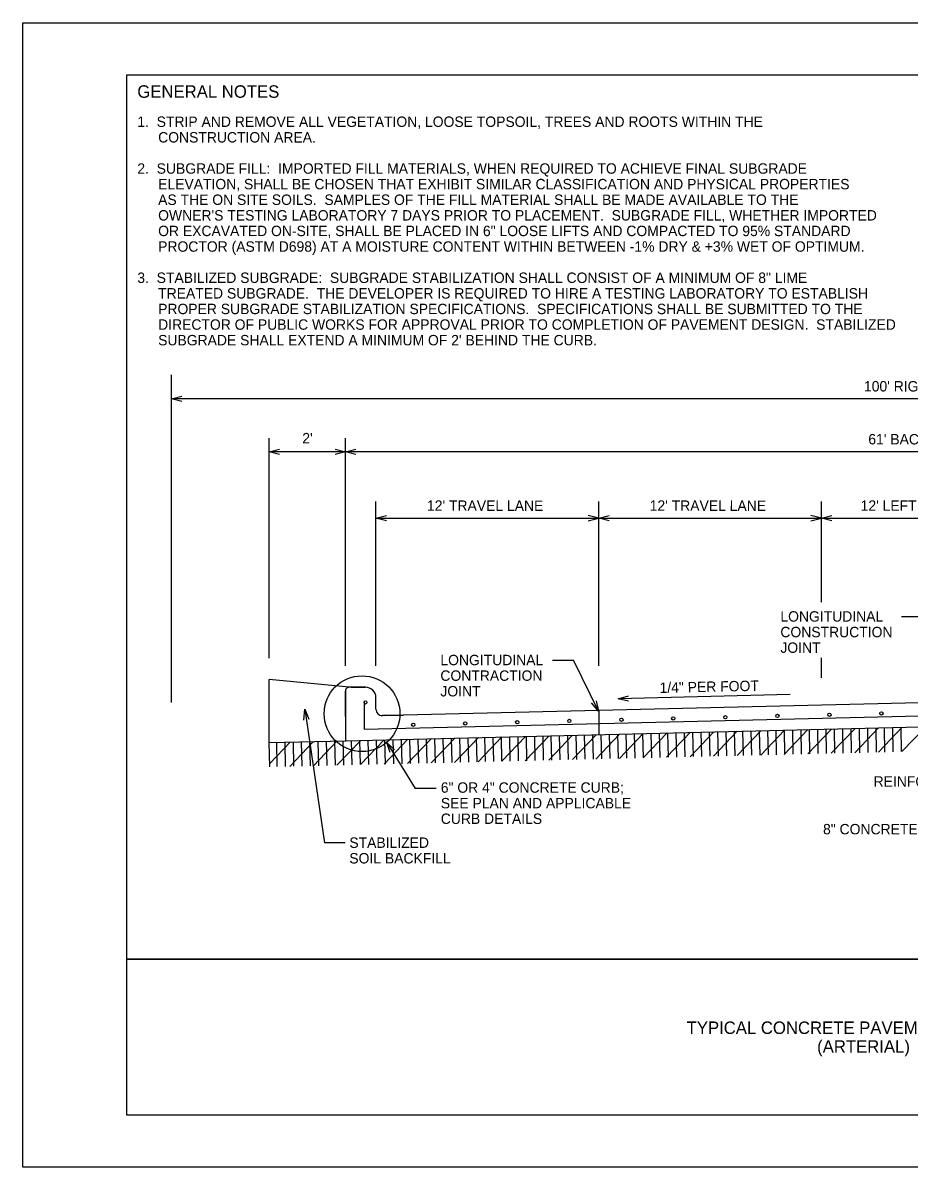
# Model space of a CAD drawing. Extents: x 2082830.5 to 2082847.5, y 13331283.2 to 13331294.2.
# Drawn here: x 2082830.54 to 2082839.06, y 13331283.21 to 13331294.21 of the extents above; entities that cross this region are included whole.
import ezdxf

# ---------------------------------------------------------------- set-up
doc = ezdxf.new("R2010")
doc.units = 0
for name, color, linetype in [('Detail', 7, 'Continuous'), ('Detail Label', 7, 'Continuous'), ('Non-Print', 7, 'Continuous'), ('Sheet Title Block', 7, 'Continuous')]:
    doc.layers.add(name, color=color, linetype=linetype)

msp = doc.modelspace()

# ---------------------------------------------------------------- linework, layer by layer
at = {"layer": 'Detail'}
for p, q in [((2082832.91, 13331287.292), (2082832.91, 13331287.9)), ((2082833.677, 13331287.825), (2082832.91, 13331287.9)), ((2082833.643, 13331287.543), (2082833.643, 13331287.786)), ((2082833.643, 13331287.786), (2082833.643, 13331287.543)), ((2082833.697, 13331287.824), (2082833.836, 13331287.824)), ((2082833.836, 13331287.824), (2082833.697, 13331287.824)), ((2082833.821, 13331287.694), (2082833.822, 13331287.421)), ((2082833.936, 13331287.612), (2082833.936, 13331287.724)), ((2082833.936, 13331287.612), (2082833.936, 13331287.724)), ((2082839.293, 13331287.679), (2082834.202, 13331287.557)), ((2082839.293, 13331287.679), (2082834.202, 13331287.557)), ((2082833.643, 13331287.543), (2082833.643, 13331287.31)), ((2082833.643, 13331287.543), (2082833.643, 13331287.31)), ((2082833.822, 13331287.421), (2082839.293, 13331287.553)), ((2082833.998, 13331287.552), (2082834.202, 13331287.557)), ((2082834.202, 13331287.557), (2082833.998, 13331287.552)), ((2082833.643, 13331287.31), (2082839.293, 13331287.446)), ((2082833.643, 13331287.31), (2082839.293, 13331287.446)), ((2082838.085, 13331287.183), (2082838.313, 13331287.422)), ((2082838.266, 13331287.188), (2082838.261, 13331287.421)), ((2082838.311, 13331287.189), (2082838.539, 13331287.428)), ((2082838.346, 13331287.19), (2082838.341, 13331287.423)), ((2082838.426, 13331287.192), (2082838.421, 13331287.425)), ((2082838.506, 13331287.193), (2082838.501, 13331287.427)), ((2082838.538, 13331287.194), (2082838.765, 13331287.433)), ((2082838.586, 13331287.195), (2082838.581, 13331287.429)), ((2082838.666, 13331287.197), (2082838.661, 13331287.431)), ((2082838.746, 13331287.199), (2082838.741, 13331287.433)), ((2082838.764, 13331287.2), (2082838.992, 13331287.439)), ((2082838.826, 13331287.201), (2082838.821, 13331287.435)), ((2082838.906, 13331287.203), (2082838.901, 13331287.437)), ((2082838.986, 13331287.205), (2082838.981, 13331287.438)), ((2082838.99, 13331287.205), (2082839.218, 13331287.444)), ((2082833.561, 13331287.074), (2082833.789, 13331287.313)), ((2082833.708, 13331287.078), (2082833.702, 13331287.311)), ((2082833.788, 13331287.08), (2082833.782, 13331287.313)), ((2082833.787, 13331287.08), (2082834.015, 13331287.319)), ((2082833.868, 13331287.082), (2082833.862, 13331287.315)), ((2082833.948, 13331287.084), (2082833.942, 13331287.317)), ((2082834.014, 13331287.085), (2082834.241, 13331287.324)), ((2082834.028, 13331287.086), (2082834.022, 13331287.319)), ((2082834.108, 13331287.088), (2082834.102, 13331287.321)), ((2082834.188, 13331287.089), (2082834.182, 13331287.323)), ((2082834.24, 13331287.091), (2082834.468, 13331287.33)), ((2082834.268, 13331287.091), (2082834.262, 13331287.325)), ((2082834.347, 13331287.093), (2082834.342, 13331287.327)), ((2082834.427, 13331287.095), (2082834.422, 13331287.329)), ((2082834.466, 13331287.096), (2082834.694, 13331287.335)), ((2082834.507, 13331287.097), (2082834.502, 13331287.331)), ((2082834.587, 13331287.099), (2082834.582, 13331287.332)), ((2082834.667, 13331287.101), (2082834.662, 13331287.334)), ((2082834.692, 13331287.102), (2082834.92, 13331287.341)), ((2082834.747, 13331287.103), (2082834.742, 13331287.336)), ((2082834.827, 13331287.105), (2082834.822, 13331287.338)), ((2082834.907, 13331287.107), (2082834.902, 13331287.34)), ((2082834.918, 13331287.107), (2082835.146, 13331287.346)), ((2082834.987, 13331287.109), (2082834.982, 13331287.342)), ((2082835.067, 13331287.111), (2082835.062, 13331287.344)), ((2082835.147, 13331287.113), (2082835.142, 13331287.346)), ((2082835.145, 13331287.112), (2082835.372, 13331287.352)), ((2082835.227, 13331287.114), (2082835.222, 13331287.348)), ((2082835.307, 13331287.116), (2082835.302, 13331287.35)), ((2082835.371, 13331287.118), (2082835.599, 13331287.357)), ((2082835.387, 13331287.118), (2082835.382, 13331287.352)), ((2082835.467, 13331287.12), (2082835.462, 13331287.354)), ((2082835.547, 13331287.122), (2082835.542, 13331287.356)), ((2082835.597, 13331287.123), (2082835.825, 13331287.362)), ((2082835.627, 13331287.124), (2082835.621, 13331287.358)), ((2082835.707, 13331287.126), (2082835.701, 13331287.359)), ((2082835.787, 13331287.128), (2082835.781, 13331287.361)), ((2082835.823, 13331287.129), (2082836.051, 13331287.368)), ((2082835.867, 13331287.13), (2082835.861, 13331287.363)), ((2082835.947, 13331287.132), (2082835.941, 13331287.365)), ((2082836.027, 13331287.134), (2082836.021, 13331287.367)), ((2082836.049, 13331287.134), (2082836.277, 13331287.373)), ((2082836.107, 13331287.136), (2082836.101, 13331287.369)), ((2082836.187, 13331287.138), (2082836.181, 13331287.371)), ((2082836.267, 13331287.14), (2082836.261, 13331287.373)), ((2082836.276, 13331287.14), (2082836.503, 13331287.379)), ((2082836.347, 13331287.141), (2082836.341, 13331287.375)), ((2082836.427, 13331287.143), (2082836.421, 13331287.377)), ((2082836.507, 13331287.145), (2082836.501, 13331287.379)), ((2082836.502, 13331287.145), (2082836.73, 13331287.384)), ((2082836.587, 13331287.147), (2082836.581, 13331287.381)), ((2082836.667, 13331287.149), (2082836.661, 13331287.383)), ((2082836.728, 13331287.151), (2082836.956, 13331287.39)), ((2082836.747, 13331287.151), (2082836.741, 13331287.384)), ((2082836.827, 13331287.153), (2082836.821, 13331287.386)), ((2082836.907, 13331287.155), (2082836.901, 13331287.388)), ((2082836.954, 13331287.156), (2082837.182, 13331287.395)), ((2082836.987, 13331287.157), (2082836.981, 13331287.39)), ((2082837.067, 13331287.159), (2082837.061, 13331287.392)), ((2082837.147, 13331287.161), (2082837.141, 13331287.394)), ((2082837.18, 13331287.162), (2082837.408, 13331287.401)), ((2082837.227, 13331287.163), (2082837.221, 13331287.396)), ((2082837.307, 13331287.165), (2082837.301, 13331287.398)), ((2082837.387, 13331287.166), (2082837.381, 13331287.4)), ((2082837.407, 13331287.167), (2082837.634, 13331287.406)), ((2082837.467, 13331287.168), (2082837.461, 13331287.402)), ((2082837.547, 13331287.17), (2082837.541, 13331287.404)), ((2082837.627, 13331287.172), (2082837.621, 13331287.406)), ((2082837.633, 13331287.172), (2082837.861, 13331287.411)), ((2082837.707, 13331287.174), (2082837.701, 13331287.408)), ((2082837.786, 13331287.176), (2082837.781, 13331287.41)), ((2082837.859, 13331287.178), (2082838.087, 13331287.417)), ((2082837.866, 13331287.178), (2082837.861, 13331287.411)), ((2082837.946, 13331287.18), (2082837.941, 13331287.413)), ((2082838.026, 13331287.182), (2082838.021, 13331287.415)), ((2082838.106, 13331287.184), (2082838.101, 13331287.417)), ((2082838.186, 13331287.186), (2082838.181, 13331287.419)), ((2082832.91, 13331287.292), (2082833.643, 13331287.31)), ((2082832.916, 13331287.059), (2082832.91, 13331287.292)), ((2082832.915, 13331287.092), (2082833.11, 13331287.297)), ((2082832.988, 13331287.061), (2082832.982, 13331287.294)), ((2082833.068, 13331287.062), (2082833.062, 13331287.296)), ((2082833.109, 13331287.063), (2082833.336, 13331287.302)), ((2082833.148, 13331287.064), (2082833.142, 13331287.298)), ((2082833.228, 13331287.066), (2082833.222, 13331287.3)), ((2082833.308, 13331287.068), (2082833.302, 13331287.302)), ((2082833.335, 13331287.069), (2082833.563, 13331287.308)), ((2082833.388, 13331287.07), (2082833.382, 13331287.304)), ((2082833.468, 13331287.072), (2082833.462, 13331287.306)), ((2082833.548, 13331287.074), (2082833.542, 13331287.307)), ((2082833.628, 13331287.076), (2082833.622, 13331287.309))]:
    msp.add_line(p, q, dxfattribs=at)
for centre, radius in [((2082833.802, 13331287.57), 0.364), ((2082836.793, 13331287.524), 0.0159), ((2082837.293, 13331287.536), 0.0159), ((2082837.793, 13331287.548), 0.0159), ((2082838.293, 13331287.56), 0.0159), ((2082838.793, 13331287.572), 0.0159), ((2082834.294, 13331287.464), 0.0159), ((2082834.794, 13331287.476), 0.0159), ((2082835.294, 13331287.488), 0.0159), ((2082835.794, 13331287.5), 0.0159), ((2082836.294, 13331287.512), 0.0159)]:
    msp.add_circle(centre, radius, dxfattribs=at)
for centre, radius, start, end in [((2082833.683, 13331287.786), 0.04, 70.2662, 180), ((2082833.683, 13331287.786), 0.04, 70.2662, 180), ((2082833.836, 13331287.724), 0.1, 0, 90), ((2082833.836, 13331287.724), 0.1, 360, 90), ((2082833.996, 13331287.612), 0.06, 180, 271.3845), ((2082833.996, 13331287.612), 0.06, 180, 271.3845)]:
    msp.add_arc(centre, radius, start, end, dxfattribs=at)
msp.add_ellipse((2082833.836, 13331287.678), major_axis=(0, -0.0163), ratio=0.750017, dxfattribs=at)
msp.add_ellipse((2082833.836, 13331287.678), major_axis=(0, -0.0163), ratio=0.750017, dxfattribs=at)
at = {"layer": 'Detail Label'}
for p, q in [((2082831.97, 13331287.679), (2082831.97, 13331290.828)), ((2082846.616, 13331290.597), (2082831.97, 13331290.597)), ((2082832.91, 13331288.103), (2082832.91, 13331290.219)), ((2082833.643, 13331288.03), (2082833.643, 13331290.219)), ((2082833.643, 13331290.088), (2082832.91, 13331290.088)), ((2082844.943, 13331290.088), (2082833.643, 13331290.088)), ((2082833.936, 13331288.03), (2082833.936, 13331289.611)), ((2082836.076, 13331288.03), (2082836.076, 13331289.611)), ((2082838.216, 13331288.642), (2082838.216, 13331289.611)), ((2082833.936, 13331289.45), (2082836.076, 13331289.45)), ((2082836.076, 13331289.45), (2082838.216, 13331289.45)), ((2082838.216, 13331289.45), (2082840.356, 13331289.45)), ((2082838.986, 13331288.505), (2082839.186, 13331288.505)), ((2082835.633, 13331288.086), (2082835.833, 13331288.086)), ((2082836.075, 13331287.594), (2082835.833, 13331288.086)), ((2082838.216, 13331287.915), (2082838.216, 13331288.106)), ((2082837.916, 13331287.754), (2082836.262, 13331287.714)), ((2082833.253, 13331287.612), (2082833.44, 13331286.33)), ((2082834.016, 13331287.549), (2082834.017, 13331287.552)), ((2082836.076, 13331287.602), (2082836.076, 13331287.368)), ((2082834.039, 13331287.294), (2082834.314, 13331286.851)), ((2082834.514, 13331286.851), (2082834.314, 13331286.851)), ((2082833.64, 13331286.33), (2082833.44, 13331286.33))]:
    msp.add_line(p, q, dxfattribs=at)
for points in [[(2082832.07, 13331290.572), (2082831.97, 13331290.597), (2082832.07, 13331290.622)], [(2082833.01, 13331290.063), (2082832.91, 13331290.088), (2082833.01, 13331290.113)], [(2082833.543, 13331290.113), (2082833.643, 13331290.088), (2082833.543, 13331290.063)], [(2082833.743, 13331290.063), (2082833.643, 13331290.088), (2082833.743, 13331290.113)], [(2082834.036, 13331289.425), (2082833.936, 13331289.45), (2082834.036, 13331289.475)], [(2082835.976, 13331289.425), (2082836.076, 13331289.45), (2082835.976, 13331289.475)], [(2082836.176, 13331289.425), (2082836.076, 13331289.45), (2082836.176, 13331289.475)], [(2082838.116, 13331289.425), (2082838.216, 13331289.45), (2082838.116, 13331289.475)], [(2082838.316, 13331289.425), (2082838.216, 13331289.45), (2082838.316, 13331289.475)], [(2082836.053, 13331287.695), (2082836.075, 13331287.594), (2082836.008, 13331287.673)], [(2082836.362, 13331287.691), (2082836.262, 13331287.714), (2082836.361, 13331287.741)], [(2082833.243, 13331287.509), (2082833.253, 13331287.612), (2082833.292, 13331287.516)], [(2082834.071, 13331287.196), (2082834.039, 13331287.294), (2082834.113, 13331287.223)]]:
    msp.add_lwpolyline(points, dxfattribs=at)
at = {"layer": 'Non-Print'}
msp.add_lwpolyline([(2082830.543, 13331294.211), (2082847.543, 13331294.211), (2082847.543, 13331283.211), (2082830.543, 13331283.211)], close=True, dxfattribs=at)
at = {"layer": 'Sheet Title Block'}
for points in [[(2082831.543, 13331293.711), (2082847.043, 13331293.711), (2082847.043, 13331285.211), (2082831.543, 13331285.211)], [(2082831.543, 13331285.211), (2082847.043, 13331285.211), (2082847.043, 13331283.711), (2082831.543, 13331283.711)]]:
    msp.add_lwpolyline(points, close=True, dxfattribs=at)

# ---------------------------------------------------------------- texts
at = {"layer": 'Detail Label'}
for s, height, p in [('GENERAL NOTES', 0.12, (2082831.643, 13331293.491)), ('LONGITUDINAL ', 0.1, (2082837.822, 13331288.455)), ('CONSTRUCTION ', 0.1, (2082837.822, 13331288.305)), ('JOINT', 0.1, (2082837.822, 13331288.155)), ('LONGITUDINAL ', 0.1, (2082834.555, 13331288.036)), ('CONTRACTION ', 0.1, (2082834.555, 13331287.886)), ('JOINT', 0.1, (2082834.555, 13331287.736)), ('6" OR 4" CONCRETE CURB;', 0.1, (2082834.559, 13331286.81)), ('REINFORCEMENT;', 0.1, (2082838.718, 13331286.868)), ('SEE PLAN AND APPLICABLE', 0.1, (2082834.559, 13331286.66)), ('CURB DETAILS', 0.1, (2082834.559, 13331286.51)), ('8" CONCRETE PAVEMENT;', 0.1, (2082838.232, 13331286.41)), ('STABILIZED ', 0.1, (2082833.68, 13331286.28)), ('SOIL BACKFILL', 0.1, (2082833.68, 13331286.13))]:
    msp.add_text(s, height=height, dxfattribs=at).set_placement(p)
for s, rotation, p in [('1.  STRIP AND REMOVE ALL VEGETATION, LOOSE TOPSOIL, TREES AND ROOTS WITHIN THE ', 360, (2082831.643, 13331293.211)), ('CONSTRUCTION AREA.', 360, (2082831.843, 13331293.061)), ('2.  SUBGRADE FILL:  IMPORTED FILL MATERIALS, WHEN REQUIRED TO ACHIEVE FINAL SUBGRADE ', 360, (2082831.643, 13331292.761)), ('ELEVATION, SHALL BE CHOSEN THAT EXHIBIT SIMILAR CLASSIFICATION AND PHYSICAL PROPERTIES ', 360, (2082831.843, 13331292.611)), ('AS THE ON SITE SOILS.  SAMPLES OF THE FILL MATERIAL SHALL BE MADE AVAILABLE TO THE ', 360, (2082831.843, 13331292.461)), ("OWNER'S TESTING LABORATORY 7 DAYS PRIOR TO PLACEMENT.  SUBGRADE FILL, WHETHER IMPORTED ", 360, (2082831.843, 13331292.311)), ('OR EXCAVATED ON-SITE, SHALL BE PLACED IN 6" LOOSE LIFTS AND COMPACTED TO 95% STANDARD ', 360, (2082831.843, 13331292.161)), ('PROCTOR (ASTM D698) AT A MOISTURE CONTENT WITHIN BETWEEN -1% DRY & +3% WET OF OPTIMUM.', 360, (2082831.843, 13331292.011)), ('3.  STABILIZED SUBGRADE:  SUBGRADE STABILIZATION SHALL CONSIST OF A MINIMUM OF 8" LIME ', 360, (2082831.643, 13331291.711)), ('TREATED SUBGRADE.  THE DEVELOPER IS REQUIRED TO HIRE A TESTING LABORATORY TO ESTABLISH ', 360, (2082831.843, 13331291.561)), ('PROPER SUBGRADE STABILIZATION SPECIFICATIONS.  SPECIFICATIONS SHALL BE SUBMITTED TO THE ', 360, (2082831.843, 13331291.411)), ('DIRECTOR OF PUBLIC WORKS FOR APPROVAL PRIOR TO COMPLETION OF PAVEMENT DESIGN.  STABILIZED ', 360, (2082831.843, 13331291.261)), ("SUBGRADE SHALL EXTEND A MINIMUM OF 2' BEHIND THE CURB.", 360, (2082831.843, 13331291.111)), ("100' RIGHT-OF-WAY", 359.9028, (2082838.625, 13331290.668)), ("2'", 359.9028, (2082833.228, 13331290.169)), ("61' BACK TO BACK", 359.9028, (2082838.667, 13331290.159)), ("12' TRAVEL LANE", 359.9028, (2082834.426, 13331289.521)), ("12' TRAVEL LANE", 359.9028, (2082836.566, 13331289.521)), ("12' LEFT TURN LANE", 359.9028, (2082838.593, 13331289.521)), (' 1/4" PER FOOT', 1.2804, (2082836.625, 13331287.768))]:
    msp.add_text(s, height=0.1, rotation=rotation, dxfattribs=at).set_placement(p)
at = {"layer": 'Sheet Title Block'}
for s, p in [('TYPICAL CONCRETE PAVEMENT SECTION ', (2082836.921, 13331284.491)), ('(ARTERIAL)', (2082838.175, 13331284.311))]:
    msp.add_text(s, height=0.12, dxfattribs=at).set_placement(p)

doc.saveas('drawing.dxf')
